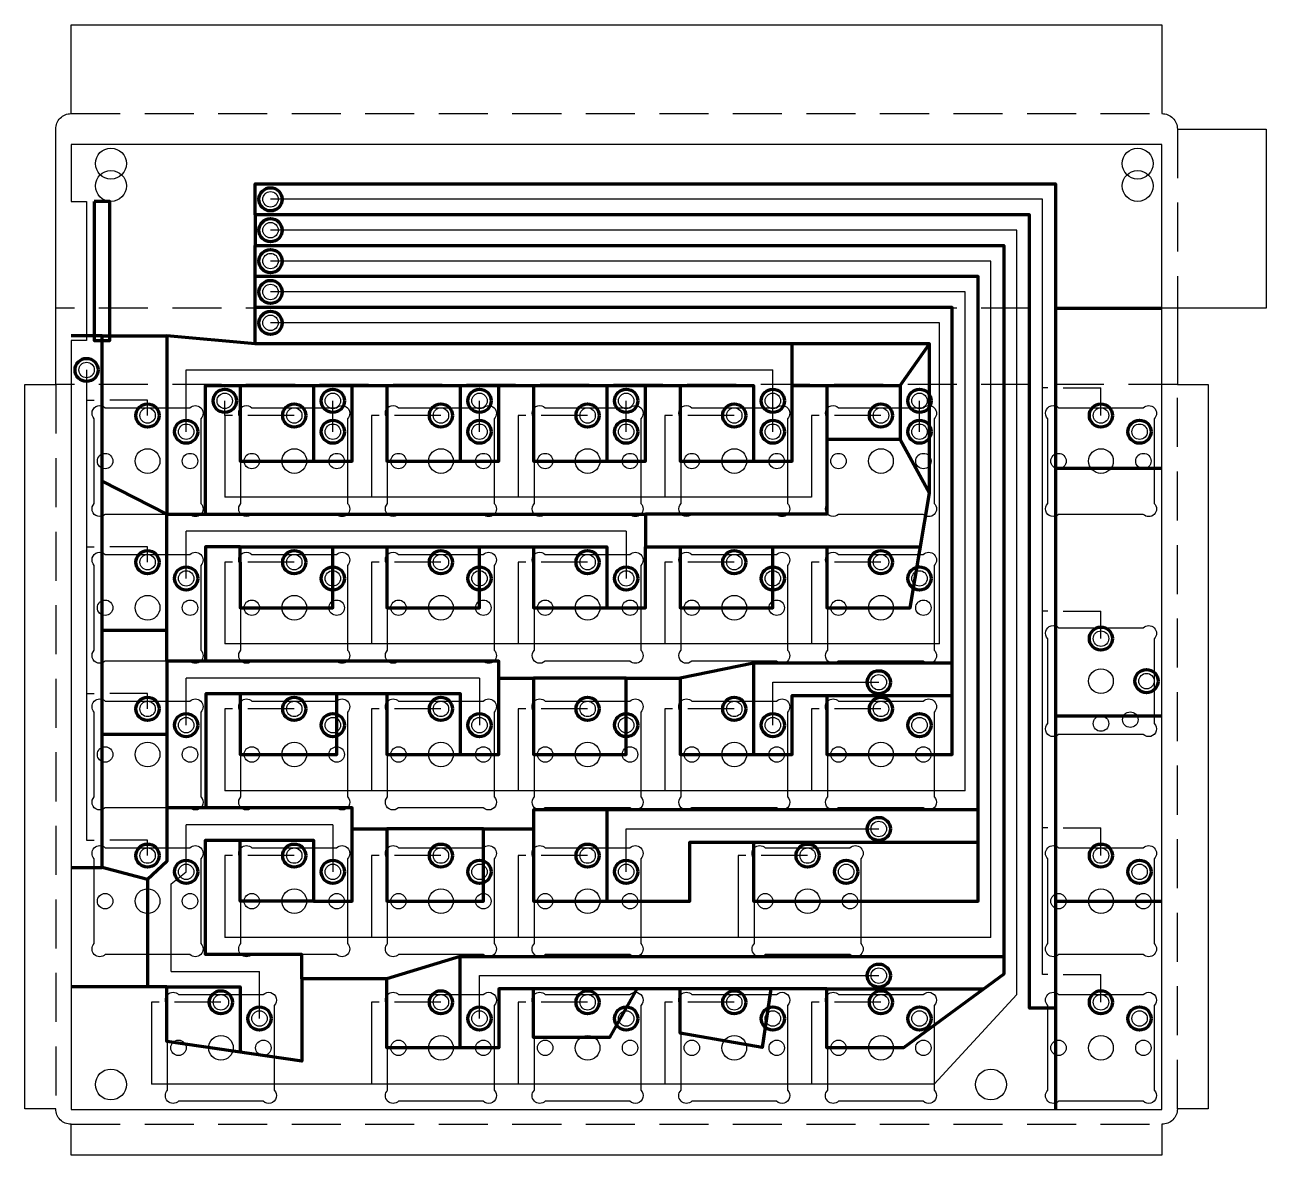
# Model space of a CAD drawing. Header units: millimetres. Extents: x -144 to 627, y 3 to 301.
# Drawn here: x 465.8 to 626.6, y 2.7 to 149.1 of the extents above; entities that cross this region are included whole.
import ezdxf

# ---------------------------------------------------------------- set-up
doc = ezdxf.new("R2010")
doc.units = ezdxf.units.MM
doc.linetypes.add('HIDDEN', pattern=[9.525, 6.35, -3.175])
for name, color, linetype in [('bends', 8, 'HIDDEN'), ('cuts', 31, 'Continuous'), ('pcb-bottom', 151, 'Continuous'), ('pcb-cuts', 211, 'Continuous')]:
    doc.layers.add(name, color=color, linetype=linetype)
doc.layers.add('toolpath-pcb-bottom', color=155, linetype='Continuous', lineweight=200)
doc.layers.add('toolpath-pcb-top', color=15, linetype='Continuous', lineweight=200)

msp = doc.modelspace()

# ---------------------------------------------------------------- linework, layer by layer
at = {"layer": 'bends'}
for p, q in [((471.75, 137.625), (613.05, 137.625)), ((615.05, 135.625), (615.05, 112.425)), ((615.05, 112.425), (469.75, 112.425)), ((615.05, 102.525), (469.75, 102.525)), ((469.75, 102.525), (469.75, 8.725)), ((615.05, 8.725), (615.05, 102.525)), ((471.75, 6.725), (613.05, 6.725))]:
    msp.add_line(p, q, dxfattribs=at)
at = {"layer": 'cuts'}
for points in [[(471.75, 137.625), (471.75, 149.125), (613.05, 149.125), (613.05, 137.625, -0.4142136), (615.05, 135.625), (626.55, 135.625), (626.55, 112.425), (615.05, 112.425), (615.05, 102.525), (619.05, 102.525), (619.05, 8.725), (615.05, 8.725, -0.4142136), (613.05, 6.725), (613.05, 2.725), (471.75, 2.725), (471.75, 6.725, -0.4142136), (469.75, 8.725), (465.75, 8.725), (465.75, 102.525), (469.75, 102.525), (469.75, 135.625, -0.4142136)], [(474.75, 87.139), (474.75, 98.111, -1), (476.164, 99.525), (487.136, 99.525, -1), (488.55, 98.111), (488.55, 87.139, -1), (487.136, 85.725), (476.164, 85.725, -1)], [(493.75, 87.139), (493.75, 98.111, -1), (495.164, 99.525), (506.136, 99.525, -1), (507.55, 98.111), (507.55, 87.139, -1), (506.136, 85.725), (495.164, 85.725, -1)], [(512.75, 87.139), (512.75, 98.111, -1), (514.164, 99.525), (525.136, 99.525, -1), (526.55, 98.111), (526.55, 87.139, -1), (525.136, 85.725), (514.164, 85.725, -1)], [(531.75, 87.139), (531.75, 98.111, -1), (533.164, 99.525), (544.136, 99.525, -1), (545.55, 98.111), (545.55, 87.139, -1), (544.136, 85.725), (533.164, 85.725, -1)], [(550.75, 87.139), (550.75, 98.111, -1), (552.164, 99.525), (563.136, 99.525, -1), (564.55, 98.111), (564.55, 87.139, -1), (563.136, 85.725), (552.164, 85.725, -1)], [(569.75, 87.139), (569.75, 98.111, -1), (571.164, 99.525), (582.136, 99.525, -1), (583.55, 98.111), (583.55, 87.139, -1), (582.136, 85.725), (571.164, 85.725, -1)], [(598.25, 87.139), (598.25, 98.111, -1), (599.664, 99.525), (610.636, 99.525, -1), (612.05, 98.111), (612.05, 87.139, -1), (610.636, 85.725), (599.664, 85.725, -1)], [(474.75, 68.139), (474.75, 79.111, -1), (476.164, 80.525), (487.136, 80.525, -1), (488.55, 79.111), (488.55, 68.139, -1), (487.136, 66.725), (476.164, 66.725, -1)], [(493.75, 68.139), (493.75, 79.111, -1), (495.164, 80.525), (506.136, 80.525, -1), (507.55, 79.111), (507.55, 68.139, -1), (506.136, 66.725), (495.164, 66.725, -1)], [(512.75, 68.139), (512.75, 79.111, -1), (514.164, 80.525), (525.136, 80.525, -1), (526.55, 79.111), (526.55, 68.139, -1), (525.136, 66.725), (514.164, 66.725, -1)], [(531.75, 68.139), (531.75, 79.111, -1), (533.164, 80.525), (544.136, 80.525, -1), (545.55, 79.111), (545.55, 68.139, -1), (544.136, 66.725), (533.164, 66.725, -1)], [(550.75, 68.139), (550.75, 79.111, -1), (552.164, 80.525), (563.136, 80.525, -1), (564.55, 79.111), (564.55, 68.139, -1), (563.136, 66.725), (552.164, 66.725, -1)], [(569.75, 68.139), (569.75, 79.111, -1), (571.164, 80.525), (582.136, 80.525, -1), (583.55, 79.111), (583.55, 68.139, -1), (582.136, 66.725), (571.164, 66.725, -1)], [(598.25, 58.639), (598.25, 69.611, -1), (599.664, 71.025), (610.636, 71.025, -1), (612.05, 69.611), (612.05, 58.639, -1), (610.636, 57.225), (599.664, 57.225, -1)], [(474.75, 49.139), (474.75, 60.111, -1), (476.164, 61.525), (487.136, 61.525, -1), (488.55, 60.111), (488.55, 49.139, -1), (487.136, 47.725), (476.164, 47.725, -1)], [(493.75, 49.139), (493.75, 60.111, -1), (495.164, 61.525), (506.136, 61.525, -1), (507.55, 60.111), (507.55, 49.139, -1), (506.136, 47.725), (495.164, 47.725, -1)], [(512.75, 49.139), (512.75, 60.111, -1), (514.164, 61.525), (525.136, 61.525, -1), (526.55, 60.111), (526.55, 49.139, -1), (525.136, 47.725), (514.164, 47.725, -1)], [(531.75, 49.139), (531.75, 60.111, -1), (533.164, 61.525), (544.136, 61.525, -1), (545.55, 60.111), (545.55, 49.139, -1), (544.136, 47.725), (533.164, 47.725, -1)], [(550.75, 49.139), (550.75, 60.111, -1), (552.164, 61.525), (563.136, 61.525, -1), (564.55, 60.111), (564.55, 49.139, -1), (563.136, 47.725), (552.164, 47.725, -1)], [(569.75, 49.139), (569.75, 60.111, -1), (571.164, 61.525), (582.136, 61.525, -1), (583.55, 60.111), (583.55, 49.139, -1), (582.136, 47.725), (571.164, 47.725, -1)], [(474.75, 30.139), (474.75, 41.111, -1), (476.164, 42.525), (487.136, 42.525, -1), (488.55, 41.111), (488.55, 30.139, -1), (487.136, 28.725), (476.164, 28.725, -1)], [(493.75, 30.139), (493.75, 41.111, -1), (495.164, 42.525), (506.136, 42.525, -1), (507.55, 41.111), (507.55, 30.139, -1), (506.136, 28.725), (495.164, 28.725, -1)], [(512.75, 30.139), (512.75, 41.111, -1), (514.164, 42.525), (525.136, 42.525, -1), (526.55, 41.111), (526.55, 30.139, -1), (525.136, 28.725), (514.164, 28.725, -1)], [(531.75, 30.139), (531.75, 41.111, -1), (533.164, 42.525), (544.136, 42.525, -1), (545.55, 41.111), (545.55, 30.139, -1), (544.136, 28.725), (533.164, 28.725, -1)], [(560.25, 30.139), (560.25, 41.111, -1), (561.664, 42.525), (572.636, 42.525, -1), (574.05, 41.111), (574.05, 30.139, -1), (572.636, 28.725), (561.664, 28.725, -1)], [(598.25, 30.139), (598.25, 41.111, -1), (599.664, 42.525), (610.636, 42.525, -1), (612.05, 41.111), (612.05, 30.139, -1), (610.636, 28.725), (599.664, 28.725, -1)], [(484.25, 11.139), (484.25, 22.111, -1), (485.664, 23.525), (496.636, 23.525, -1), (498.05, 22.111), (498.05, 11.139, -1), (496.636, 9.725), (485.664, 9.725, -1)], [(512.75, 11.139), (512.75, 22.111, -1), (514.164, 23.525), (525.136, 23.525, -1), (526.55, 22.111), (526.55, 11.139, -1), (525.136, 9.725), (514.164, 9.725, -1)], [(531.75, 11.139), (531.75, 22.111, -1), (533.164, 23.525), (544.136, 23.525, -1), (545.55, 22.111), (545.55, 11.139, -1), (544.136, 9.725), (533.164, 9.725, -1)], [(550.75, 11.139), (550.75, 22.111, -1), (552.164, 23.525), (563.136, 23.525, -1), (564.55, 22.111), (564.55, 11.139, -1), (563.136, 9.725), (552.164, 9.725, -1)], [(569.75, 11.139), (569.75, 22.111, -1), (571.164, 23.525), (582.136, 23.525, -1), (583.55, 22.111), (583.55, 11.139, -1), (582.136, 9.725), (571.164, 9.725, -1)], [(598.25, 11.139), (598.25, 22.111, -1), (599.664, 23.525), (610.636, 23.525, -1), (612.05, 22.111), (612.05, 11.139, -1), (610.636, 9.725), (599.664, 9.725, -1)]]:
    msp.add_lwpolyline(points, format="xyb", close=True, dxfattribs=at)
for centre in [(476.9, 131.155), (609.9, 131.155), (476.9, 11.875), (590.9, 11.875)]:
    msp.add_circle(centre, 2, dxfattribs=at)
at = {"layer": 'pcb-bottom'}
for p, q in [((597.58, 126.525), (497.58, 126.525)), ((597.58, 26.104), (597.58, 126.525)), ((594.24, 122.525), (497.58, 122.525)), ((594.24, 23.525), (594.24, 122.525)), ((590.9, 118.525), (497.58, 118.525)), ((590.9, 30.931), (590.9, 118.525)), ((587.56, 114.525), (497.58, 114.525)), ((587.56, 49.931), (587.56, 114.525)), ((584.22, 110.525), (497.58, 110.525)), ((584.22, 68.931), (584.22, 110.525)), ((473.75, 104.425), (473.75, 43.525)), ((486.65, 96.425), (486.65, 104.425)), ((486.65, 104.425), (562.65, 104.425)), ((562.65, 96.425), (562.65, 104.425)), ((598.25, 102.104), (597.58, 102.104)), ((600.25, 102.104), (605.15, 102.104)), ((605.15, 98.525), (605.15, 102.104)), ((473.75, 100.525), (474.75, 100.525)), ((481.65, 100.525), (476.75, 100.525)), ((481.65, 98.525), (481.65, 100.525)), ((491.65, 98.525), (491.65, 100.425)), ((505.65, 96.425), (505.65, 100.425)), ((524.65, 96.425), (524.65, 100.425)), ((543.65, 96.425), (543.65, 100.425)), ((581.65, 96.425), (581.65, 100.425)), ((492.65, 98.525), (491.65, 98.525)), ((491.65, 98.525), (491.65, 87.931)), ((500.65, 98.525), (494.65, 98.525)), ((511.65, 98.525), (510.65, 98.525)), ((510.65, 98.525), (510.65, 87.931)), ((519.65, 98.525), (513.65, 98.525)), ((530.65, 98.525), (529.65, 98.525)), ((529.65, 98.525), (529.65, 87.931)), ((538.65, 98.525), (532.65, 98.525)), ((549.65, 98.525), (548.65, 98.525)), ((548.65, 98.525), (548.65, 87.931)), ((557.65, 98.525), (551.65, 98.525)), ((568.65, 98.525), (567.65, 98.525)), ((567.65, 98.525), (567.65, 87.931)), ((576.65, 98.525), (570.65, 98.525)), ((567.65, 87.931), (491.65, 87.931)), ((486.65, 77.425), (486.65, 83.525)), ((543.65, 83.525), (486.65, 83.525)), ((543.65, 83.525), (543.65, 77.425)), ((473.75, 81.525), (474.75, 81.525)), ((481.65, 81.525), (476.75, 81.525)), ((481.65, 79.525), (481.65, 81.525)), ((492.65, 79.525), (491.65, 79.525)), ((491.65, 79.525), (491.65, 68.931)), ((500.65, 79.525), (494.65, 79.525)), ((511.65, 79.525), (510.65, 79.525)), ((510.65, 79.525), (510.65, 68.931)), ((519.65, 79.525), (513.65, 79.525)), ((530.65, 79.525), (529.65, 79.525)), ((529.65, 79.525), (529.65, 68.931)), ((538.65, 79.525), (532.65, 79.525)), ((549.65, 79.525), (548.65, 79.525)), ((548.65, 79.525), (548.65, 68.931)), ((557.65, 79.525), (551.65, 79.525)), ((568.65, 79.525), (567.65, 79.525)), ((567.65, 79.525), (567.65, 68.931)), ((576.65, 79.525), (570.65, 79.525)), ((598.25, 73.204), (597.58, 73.204)), ((600.25, 73.204), (605.15, 73.204)), ((605.15, 69.625), (605.15, 73.204)), ((584.22, 68.931), (491.65, 68.931)), ((486.65, 58.425), (486.65, 64.525)), ((524.65, 64.525), (486.65, 64.525)), ((524.65, 64.525), (524.65, 58.425)), ((562.65, 58.425), (562.65, 63.977)), ((562.65, 63.977), (576.368, 63.977)), ((473.75, 62.525), (474.75, 62.525)), ((481.65, 62.525), (476.75, 62.525)), ((481.65, 60.525), (481.65, 62.525)), ((492.65, 60.525), (491.65, 60.525)), ((491.65, 60.525), (491.65, 49.931)), ((500.65, 60.525), (494.65, 60.525)), ((511.65, 60.525), (510.65, 60.525)), ((510.65, 60.525), (510.65, 49.931)), ((519.65, 60.525), (513.65, 60.525)), ((530.65, 60.525), (529.65, 60.525)), ((529.65, 60.525), (529.65, 49.931)), ((538.65, 60.525), (532.65, 60.525)), ((549.65, 60.525), (548.65, 60.525)), ((548.65, 60.525), (548.65, 49.931)), ((557.65, 60.525), (551.65, 60.525)), ((568.65, 60.525), (567.65, 60.525)), ((567.65, 60.525), (567.65, 49.931)), ((576.65, 60.525), (570.65, 60.525)), ((587.56, 49.931), (491.65, 49.931)), ((486.65, 39.425), (486.65, 45.525)), ((505.65, 45.525), (486.65, 45.525)), ((505.65, 45.525), (505.65, 39.425)), ((598.25, 45.104), (597.58, 45.104)), ((600.25, 45.104), (605.15, 45.104)), ((605.15, 41.525), (605.15, 45.104)), ((473.75, 43.525), (474.75, 43.525)), ((481.65, 43.525), (476.75, 43.525)), ((481.65, 41.525), (481.65, 43.525)), ((543.65, 39.425), (543.65, 44.977)), ((543.65, 44.977), (576.368, 44.977)), ((492.65, 41.525), (491.65, 41.525)), ((491.65, 41.525), (491.65, 30.931)), ((500.65, 41.525), (494.65, 41.525)), ((511.65, 41.525), (510.65, 41.525)), ((510.65, 41.525), (510.65, 30.931)), ((519.65, 41.525), (513.65, 41.525)), ((530.65, 41.525), (529.65, 41.525)), ((529.65, 41.525), (529.65, 30.931)), ((538.65, 41.525), (532.65, 41.525)), ((559.15, 41.525), (558.15, 41.525)), ((558.15, 41.525), (558.15, 30.931)), ((567.15, 41.525), (561.15, 41.525)), ((484.7, 37.866), (486.65, 39.425)), ((484.7, 26.525), (484.7, 37.866)), ((590.9, 30.931), (491.65, 30.931)), ((484.7, 26.525), (496.15, 26.525)), ((496.15, 20.425), (496.15, 26.525)), ((524.65, 20.425), (524.65, 25.977)), ((524.65, 25.977), (576.368, 25.977)), ((598.25, 26.104), (597.58, 26.104)), ((600.25, 26.104), (605.15, 26.104)), ((605.15, 22.525), (605.15, 26.104)), ((483.15, 22.525), (482.15, 22.525)), ((482.15, 22.525), (482.15, 11.931)), ((491.15, 22.525), (485.15, 22.525)), ((511.65, 22.525), (510.65, 22.525)), ((510.65, 22.525), (510.65, 11.931)), ((519.65, 22.525), (513.65, 22.525)), ((530.65, 22.525), (529.65, 22.525)), ((529.65, 22.525), (529.65, 11.931)), ((538.65, 22.525), (532.65, 22.525)), ((549.65, 22.525), (548.65, 22.525)), ((548.65, 22.525), (548.65, 11.931)), ((557.65, 22.525), (551.65, 22.525)), ((568.65, 22.525), (567.65, 22.525)), ((567.65, 22.525), (567.65, 11.931)), ((576.65, 22.525), (570.65, 22.525)), ((594.24, 23.525), (583.55, 11.931)), ((583.55, 11.931), (482.15, 11.931))]:
    msp.add_line(p, q, dxfattribs=at)
at = {"layer": 'pcb-cuts'}
msp.add_lwpolyline([(471.75, 108.255), (471.75, 8.625), (613.05, 8.625), (613.05, 133.625), (471.75, 133.625), (471.75, 126.255), (473.75, 126.255), (473.75, 108.255)], close=True, dxfattribs=at)
for centre, radius in [((476.9, 128.255), 2), ((609.9, 128.255), 2), ((497.58, 126.525), 1), ((497.58, 122.525), 1), ((497.58, 118.525), 1), ((497.58, 114.525), 1), ((497.58, 110.525), 1), ((473.75, 104.425), 1), ((491.65, 100.425), 1), ((505.65, 100.425), 1), ((524.65, 100.425), 1), ((543.65, 100.425), 1), ((562.65, 100.425), 1), ((581.65, 100.425), 1), ((481.65, 98.525), 1), ((500.65, 98.525), 1), ((519.65, 98.525), 1), ((538.65, 98.525), 1), ((557.65, 98.525), 1), ((576.65, 98.525), 1), ((605.15, 98.525), 1), ((486.65, 96.425), 1), ((505.65, 96.425), 1), ((524.65, 96.425), 1), ((543.65, 96.425), 1), ((562.65, 96.425), 1), ((581.65, 96.425), 1), ((610.15, 96.425), 1), ((476.15, 92.625), 1), ((481.65, 92.625), 1.6), ((487.15, 92.625), 1), ((495.15, 92.625), 1), ((500.65, 92.625), 1.6), ((506.15, 92.625), 1), ((514.15, 92.625), 1), ((519.65, 92.625), 1.6), ((525.15, 92.625), 1), ((533.15, 92.625), 1), ((538.65, 92.625), 1.6), ((544.15, 92.625), 1), ((552.15, 92.625), 1), ((557.65, 92.625), 1.6), ((563.15, 92.625), 1), ((571.15, 92.625), 1), ((576.65, 92.625), 1.6), ((582.15, 92.625), 1), ((599.65, 92.625), 1), ((605.15, 92.625), 1.6), ((610.65, 92.625), 1), ((481.65, 79.525), 1), ((500.65, 79.525), 1), ((519.65, 79.525), 1), ((538.65, 79.525), 1), ((557.65, 79.525), 1), ((576.65, 79.525), 1), ((486.65, 77.425), 1), ((505.65, 77.425), 1), ((524.65, 77.425), 1), ((543.65, 77.425), 1), ((562.65, 77.425), 1), ((581.65, 77.425), 1), ((476.15, 73.625), 1), ((481.65, 73.625), 1.6), ((487.15, 73.625), 1), ((495.15, 73.625), 1), ((500.65, 73.625), 1.6), ((506.15, 73.625), 1), ((514.15, 73.625), 1), ((519.65, 73.625), 1.6), ((525.15, 73.625), 1), ((533.15, 73.625), 1), ((538.65, 73.625), 1.6), ((544.15, 73.625), 1), ((552.15, 73.625), 1), ((557.65, 73.625), 1.6), ((563.15, 73.625), 1), ((571.15, 73.625), 1), ((576.65, 73.625), 1.6), ((582.15, 73.625), 1), ((605.15, 69.625), 1), ((576.368, 63.977), 1), ((605.15, 64.125), 1.6), ((611.05, 64.125), 1), ((481.65, 60.525), 1), ((500.65, 60.525), 1), ((519.65, 60.525), 1), ((538.65, 60.525), 1), ((557.65, 60.525), 1), ((576.65, 60.525), 1), ((605.15, 58.625), 1), ((608.95, 59.125), 1), ((486.65, 58.425), 1), ((505.65, 58.425), 1), ((524.65, 58.425), 1), ((543.65, 58.425), 1), ((562.65, 58.425), 1), ((581.65, 58.425), 1), ((476.15, 54.625), 1), ((481.65, 54.625), 1.6), ((487.15, 54.625), 1), ((495.15, 54.625), 1), ((500.65, 54.625), 1.6), ((506.15, 54.625), 1), ((514.15, 54.625), 1), ((519.65, 54.625), 1.6), ((525.15, 54.625), 1), ((533.15, 54.625), 1), ((538.65, 54.625), 1.6), ((544.15, 54.625), 1), ((552.15, 54.625), 1), ((557.65, 54.625), 1.6), ((563.15, 54.625), 1), ((571.15, 54.625), 1), ((576.65, 54.625), 1.6), ((582.15, 54.625), 1), ((576.368, 44.977), 1), ((481.65, 41.525), 1), ((500.65, 41.525), 1), ((519.65, 41.525), 1), ((538.65, 41.525), 1), ((567.15, 41.525), 1), ((605.15, 41.525), 1), ((486.65, 39.425), 1), ((505.65, 39.425), 1), ((524.65, 39.425), 1), ((543.65, 39.425), 1), ((572.15, 39.425), 1), ((610.15, 39.425), 1), ((481.65, 35.625), 1.6), ((500.65, 35.625), 1.6), ((519.65, 35.625), 1.6), ((538.65, 35.625), 1.6), ((567.15, 35.625), 1.6), ((605.15, 35.625), 1.6), ((476.15, 35.625), 1), ((487.15, 35.625), 1), ((495.15, 35.625), 1), ((506.15, 35.625), 1), ((514.15, 35.625), 1), ((525.15, 35.625), 1), ((533.15, 35.625), 1), ((544.15, 35.625), 1), ((561.65, 35.625), 1), ((572.65, 35.625), 1), ((599.65, 35.625), 1), ((610.65, 35.625), 1), ((576.368, 25.977), 1), ((491.15, 22.525), 1), ((519.65, 22.525), 1), ((538.65, 22.525), 1), ((557.65, 22.525), 1), ((576.65, 22.525), 1), ((605.15, 22.525), 1), ((496.15, 20.425), 1), ((524.65, 20.425), 1), ((543.65, 20.425), 1), ((562.65, 20.425), 1), ((581.65, 20.425), 1), ((610.15, 20.425), 1), ((491.15, 16.625), 1.6), ((519.65, 16.625), 1.6), ((538.65, 16.625), 1.6), ((557.65, 16.625), 1.6), ((576.65, 16.625), 1.6), ((605.15, 16.625), 1.6), ((485.65, 16.625), 1), ((496.65, 16.625), 1), ((514.15, 16.625), 1), ((525.15, 16.625), 1), ((533.15, 16.625), 1), ((544.15, 16.625), 1), ((552.15, 16.625), 1), ((563.15, 16.625), 1), ((571.15, 16.625), 1), ((582.15, 16.625), 1), ((599.65, 16.625), 1), ((610.65, 16.625), 1), ((476.9, 11.875), 2), ((590.9, 11.875), 2)]:
    msp.add_circle(centre, radius, dxfattribs=at)
at = {"layer": 'toolpath-pcb-bottom'}
for p, q in [((599.25, 112.425), (613.05, 112.425)), ((522.15, 102.425), (527.15, 102.425)), ((599.25, 91.708), (613.05, 91.708)), ((484.15, 85.728), (475.75, 90.004)), ((484.15, 70.694), (475.75, 70.694)), ((599.25, 59.625), (613.05, 59.625)), ((484.15, 57.228), (475.75, 57.228)), ((481.65, 38.45), (475.75, 39.986)), ((599.25, 35.625), (613.05, 35.625)), ((522.15, 28.454), (512.65, 25.553)), ((599.25, 21.753), (599.25, 8.625))]:
    msp.add_line(p, q, dxfattribs=at)
for points in [[(497.58, 124.525), (495.58, 124.525), (495.58, 128.525), (599.25, 128.525), (599.25, 21.753), (595.91, 21.753), (595.91, 124.525), (497.58, 124.525)], [(495.58, 124.525), (495.58, 120.525), (592.57, 120.525), (592.57, 30.931), (592.57, 26.185), (579.576, 16.617), (569.65, 16.625), (569.65, 24.251), (562.393, 24.251), (561.252, 16.68), (550.65, 18.518), (550.65, 24.251), (545.019, 24.251), (541.469, 17.947), (531.65, 17.947), (531.65, 24.251), (527.15, 24.251), (527.15, 16.625), (512.65, 16.625), (512.65, 25.553), (501.618, 25.553), (501.618, 14.907), (484.15, 17.442), (484.15, 24.525), (471.75, 24.525)], [(508.15, 44.977), (512.65, 44.977), (512.65, 35.625), (525.15, 35.625), (525.15, 44.977), (531.65, 44.977), (531.65, 35.625), (551.911, 35.625), (551.911, 43.251), (560.15, 43.251), (560.15, 35.625), (589.23, 35.625), (589.23, 116.525), (495.58, 116.525), (495.58, 120.525)], [(489.234, 47.728), (489.234, 62.525), (493.65, 62.525), (493.65, 54.614), (506.15, 54.625), (506.15, 62.525), (512.65, 62.525), (512.65, 54.625), (527.15, 54.625), (527.15, 64.525), (531.65, 64.525), (531.65, 54.625), (543.65, 54.625), (543.65, 64.525), (550.65, 64.525), (550.65, 54.625), (565.15, 54.625), (565.15, 62.251), (569.65, 62.251), (569.65, 54.625), (585.89, 54.625), (585.89, 112.525), (495.58, 112.525), (495.58, 116.525)], [(493.65, 79.525), (493.65, 73.625), (505.65, 73.625), (505.65, 81.525), (512.65, 81.525), (512.65, 73.625), (524.65, 73.625), (524.65, 81.525), (531.65, 81.525), (531.65, 73.625), (546.15, 73.625), (546.15, 81.525), (550.65, 81.525), (550.65, 73.625), (562.65, 73.625), (562.65, 81.525), (569.65, 81.525), (569.65, 73.625), (580.435, 73.625), (582.935, 88.452), (582.935, 107.821), (495.58, 107.821), (495.58, 112.425)], [(471.75, 39.986), (475.75, 39.986), (475.75, 108.852), (471.75, 108.852)], [(475.75, 108.852), (484.15, 108.852), (484.15, 85.728)], [(495.58, 107.821), (484.15, 108.852)], [(565.15, 102.425), (565.15, 107.821)], [(579.15, 102.425), (582.935, 107.821)], [(489.15, 85.728), (489.15, 102.425), (493.65, 102.425), (493.65, 92.625), (508.15, 92.625), (508.15, 102.425), (512.65, 102.425), (512.65, 92.625), (527.15, 92.625), (527.15, 102.425), (531.65, 102.425), (531.65, 92.625), (546.15, 92.625), (546.15, 102.425), (550.65, 102.425), (550.65, 92.625), (565.15, 92.625), (565.15, 102.425), (569.65, 102.425), (569.65, 85.728), (546.15, 85.728)], [(493.65, 102.425), (503.15, 102.425), (503.15, 92.625)], [(503.15, 102.425), (508.15, 102.425)], [(512.65, 102.425), (522.15, 102.425), (522.15, 92.625)], [(531.65, 102.425), (541.15, 102.425), (541.15, 92.625)], [(541.15, 102.425), (546.15, 102.425)], [(550.65, 102.425), (560.15, 102.425), (560.15, 92.625)], [(569.65, 102.425), (579.15, 102.425), (579.15, 95.405), (569.65, 95.405)], [(579.15, 95.405), (582.935, 88.452)], [(484.15, 66.728), (484.15, 85.728), (546.15, 85.728), (546.15, 81.525)], [(493.65, 79.525), (493.65, 81.525), (489.15, 81.525), (489.15, 66.728)], [(493.65, 81.525), (505.65, 81.525)], [(512.65, 81.525), (524.65, 81.525)], [(531.65, 81.525), (541.15, 81.525), (541.15, 73.625)], [(550.65, 81.525), (562.65, 81.525)], [(569.65, 81.525), (581.767, 81.525)], [(527.15, 64.525), (527.15, 66.728), (484.15, 66.728), (484.15, 47.728)], [(560.15, 66.454), (550.65, 64.525)], [(585.89, 66.454), (560.15, 66.454), (560.15, 54.625)], [(543.65, 64.525), (531.65, 64.525)], [(493.65, 62.525), (506.15, 62.525)], [(512.65, 62.525), (522.15, 62.525), (522.15, 54.625)], [(568.65, 62.251), (585.89, 62.251)], [(501.618, 25.553), (501.618, 28.728), (489.15, 28.728), (489.15, 43.525), (503.15, 43.525), (503.15, 35.625), (508.15, 35.625), (508.15, 47.728), (484.15, 47.728), (484.15, 40.755), (481.65, 38.45), (481.65, 24.525)], [(541.15, 47.454), (531.65, 47.454), (531.65, 44.977)], [(589.23, 47.454), (541.15, 47.454), (541.15, 35.625)], [(503.15, 35.625), (493.65, 35.625), (493.65, 43.525)], [(525.15, 44.977), (512.65, 44.977)], [(560.15, 43.251), (589.23, 43.251)], [(522.15, 16.625), (522.15, 28.454), (592.57, 28.454)], [(484.15, 24.525), (493.65, 24.525), (493.65, 16.063)], [(545.019, 24.251), (531.65, 24.251)], [(562.393, 24.251), (550.65, 24.251)], [(569.65, 24.251), (589.943, 24.251)]]:
    msp.add_lwpolyline(points, dxfattribs=at)
msp.add_lwpolyline([(474.75, 126.255), (474.75, 108.255), (476.75, 108.255), (476.75, 126.255)], close=True, dxfattribs=at)
for centre in [(610.15, 96.425), (505.65, 77.425), (524.65, 77.425), (562.65, 77.425), (581.65, 77.425), (611.05, 64.125), (505.65, 58.425), (543.65, 58.425), (581.65, 58.425), (524.65, 39.425), (572.15, 39.425), (610.15, 39.425), (543.65, 20.425), (562.65, 20.425), (581.65, 20.425), (610.15, 20.425)]:
    msp.add_circle(centre, 1.5, dxfattribs=at)
at = {"layer": 'toolpath-pcb-top'}
msp.add_lwpolyline([(474.75, 126.255), (474.75, 108.255), (476.75, 108.255), (476.75, 126.255)], close=True, dxfattribs=at)
for centre in [(497.58, 126.525), (497.58, 122.525), (497.58, 118.525), (497.58, 114.525), (497.58, 110.525), (473.75, 104.425), (491.65, 100.425), (505.65, 100.425), (524.65, 100.425), (543.65, 100.425), (562.65, 100.425), (581.65, 100.425), (481.65, 98.525), (500.65, 98.525), (519.65, 98.525), (538.65, 98.525), (557.65, 98.525), (576.65, 98.525), (605.15, 98.525), (486.65, 96.425), (505.65, 96.425), (524.65, 96.425), (543.65, 96.425), (562.65, 96.425), (581.65, 96.425), (610.15, 96.425), (481.65, 79.525), (500.65, 79.525), (519.65, 79.525), (538.65, 79.525), (557.65, 79.525), (576.65, 79.525), (486.65, 77.425), (505.65, 77.425), (524.65, 77.425), (543.65, 77.425), (562.65, 77.425), (581.65, 77.425), (605.15, 69.625), (576.368, 63.977), (611.05, 64.125), (481.65, 60.525), (500.65, 60.525), (519.65, 60.525), (538.65, 60.525), (557.65, 60.525), (576.65, 60.525), (486.65, 58.425), (505.65, 58.425), (524.65, 58.425), (543.65, 58.425), (562.65, 58.425), (581.65, 58.425), (576.368, 44.977), (481.65, 41.525), (500.65, 41.525), (519.65, 41.525), (538.65, 41.525), (567.15, 41.525), (605.15, 41.525), (486.65, 39.425), (505.65, 39.425), (524.65, 39.425), (543.65, 39.425), (572.15, 39.425), (610.15, 39.425), (576.368, 25.977), (491.15, 22.525), (519.65, 22.525), (538.65, 22.525), (557.65, 22.525), (576.65, 22.525), (605.15, 22.525), (496.15, 20.425), (524.65, 20.425), (543.65, 20.425), (562.65, 20.425), (581.65, 20.425), (610.15, 20.425)]:
    msp.add_circle(centre, 1.5, dxfattribs=at)

doc.saveas('drawing.dxf')
